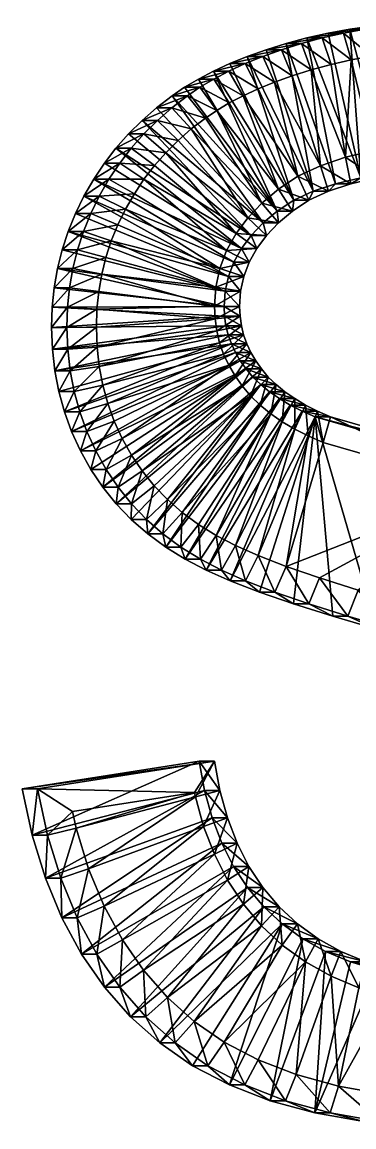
# Model space of a CAD drawing. Header units: metres. Extents: x -136 to 55, y -57 to 41.
# Drawn here: x -59.66 to -56.48, y -34.04 to -23.47 of the extents above; entities that cross this region are included whole.
import ezdxf

# ---------------------------------------------------------------- set-up
doc = ezdxf.new("R2010")
doc.units = ezdxf.units.M
doc.layers.get('0').update_dxf_attribs({"true_color": 0x57e057})

msp = doc.modelspace()

# ---------------------------------------------------------------- meshes
at = {"color": 74, "true_color": 0x58b11a}
mesh = msp.add_polyface(dxfattribs=at)
corners = [(-55.875, -23.476, 0.04), (-56.095, -23.488, 0.061), (-55.728, -23.476, 1.561), (-55.948, -23.488, 1.582), (-56.311, -23.509, 0.081), (-56.164, -23.509, 1.603), (-56.522, -23.538, 0.102), (-56.376, -23.538, 1.623), (-56.73, -23.576, 0.122), (-56.583, -23.576, 1.643), (-56.933, -23.622, 0.141), (-56.787, -23.622, 1.663), (-57.133, -23.677, 0.161), (-55.728, -23.476, 1.561), (-55.948, -23.488, 1.582), (-56.164, -23.509, 1.603), (-56.376, -23.538, 1.623), (-56.583, -23.576, 1.643), (-56.787, -23.622, 1.663), (-56.986, -23.677, 1.682), (-56.986, -23.677, 1.682), (-55.698, -23.737, 1.777), (-55.907, -23.749, 1.798), (-56.113, -23.769, 1.817), (-56.314, -23.797, 1.837), (-56.511, -23.833, 1.856), (-56.703, -23.876, 1.874), (-56.892, -23.928, 1.892), (-55.699, -24.637, 1.777), (-56.012, -24.662, 1.808), (-56.3, -24.704, 1.835), (-56.564, -24.765, 1.861), (-56.804, -24.846, 1.884), (-57.074, -23.986, 1.91), (-55.853, -24.899, 0.037), (-55.651, -23.471, 0.018), (-56.15, -24.922, 0.066), (-56.419, -24.962, 0.092), (-56.66, -25.018, 0.115)]
mesh.append_faces([[corners[k] for k in face] for face in [(36, 1, 34)]], dxfattribs={"vtx0": -1, "vtx1": -1, "color": 74})
mesh.append_faces([[corners[k] for k in face] for face in [(28, 21, 22), (29, 22, 23), (29, 23, 24), (30, 24, 25), (31, 25, 26), (31, 26, 27), (32, 27, 33), (34, 0, 35), (34, 1, 0), (36, 4, 1), (36, 6, 4), (37, 8, 6), (37, 10, 8), (38, 12, 10)]], dxfattribs={"vtx0": -1, "vtx2": -1, "color": 74})
mesh.append_faces([[corners[k] for k in face] for face in [(0, 1, 2), (1, 4, 3), (4, 6, 5), (6, 8, 7), (8, 10, 9), (10, 12, 11), (2, 3, 13), (3, 5, 14), (5, 7, 15), (7, 9, 16), (9, 11, 17), (11, 19, 18), (13, 14, 21), (14, 15, 22), (15, 16, 23), (16, 17, 24), (17, 18, 25), (18, 20, 26)]], dxfattribs={"vtx1": -1, "color": 74})
mesh.append_faces([[corners[k] for k in face] for face in [(29, 28, 22), (30, 29, 24), (31, 30, 25)]], dxfattribs={"vtx1": -1, "vtx2": -1, "color": 74})
mesh.append_faces([[corners[k] for k in face] for face in [(1, 3, 2), (4, 5, 3), (6, 7, 5), (8, 9, 7), (10, 11, 9), (3, 14, 13), (5, 15, 14), (7, 16, 15), (9, 17, 16), (11, 18, 17), (19, 20, 18), (14, 22, 21), (15, 23, 22), (16, 24, 23), (17, 25, 24), (18, 26, 25), (20, 27, 26)]], dxfattribs={"vtx2": -1, "color": 74})
mesh = msp.add_polyface(dxfattribs=at)
corners = [(-56.419, -24.962, 0.092), (-56.272, -24.962, 1.613), (-56.514, -25.018, 1.637), (-56.15, -24.922, 0.066), (-56.003, -24.922, 1.587), (-55.853, -24.899, 0.037), (-55.706, -24.899, 1.559), (-55.528, -24.891, 0.006), (-55.382, -24.891, 1.528), (-55.251, -24.899, -0.021), (-55.105, -24.899, 1.501), (-54.992, -24.926, -0.045), (-54.846, -24.926, 1.476), (-54.752, -24.97, -0.069), (-54.606, -24.97, 1.453), (-56.272, -24.962, 1.613), (-56.514, -25.018, 1.637), (-56.003, -24.922, 1.587), (-55.706, -24.899, 1.559), (-55.382, -24.891, 1.528), (-55.105, -24.899, 1.501), (-54.846, -24.926, 1.476), (-54.606, -24.97, 1.453), (-56.728, -25.089, 1.657), (-56.804, -24.846, 1.884), (-57.02, -24.947, 1.905), (-56.564, -24.765, 1.861), (-56.3, -24.704, 1.835), (-56.012, -24.662, 1.808), (-55.699, -24.637, 1.777), (-55.36, -24.629, 1.745), (-55.066, -24.638, 1.717), (-54.788, -24.666, 1.69), (-54.526, -24.715, 1.665), (-54.384, -25.032, 1.431), (-54.281, -24.783, 1.641), (-54.181, -25.112, 1.412), (-54.052, -24.873, 1.619), (-56.892, -23.928, 1.892), (-54.53, -25.032, -0.09), (-54.098, -23.646, -0.132), (-54.327, -25.112, -0.11), (-54.384, -23.583, -0.104), (-54.683, -23.534, -0.075), (-56.522, -23.538, 0.102), (-56.66, -25.018, 0.115), (-56.933, -23.622, 0.141), (-56.874, -25.089, 0.136), (-57.133, -23.677, 0.161)]
mesh.append_faces([[corners[k] for k in face] for face in [(39, 40, 41), (13, 42, 39), (11, 43, 13), (0, 44, 3), (45, 46, 0), (47, 48, 45)]], dxfattribs={"vtx0": -1, "vtx1": -1, "color": 74})
mesh.append_faces([[corners[k] for k in face] for face in [(0, 3, 1), (3, 5, 4), (5, 7, 6), (7, 9, 8), (9, 11, 10), (11, 13, 12), (1, 4, 15), (4, 6, 17), (6, 8, 18), (8, 10, 19), (10, 12, 20), (12, 14, 21), (16, 15, 26), (15, 17, 27), (17, 18, 28), (18, 19, 29), (19, 20, 30), (20, 21, 31), (21, 22, 32), (22, 34, 33), (34, 36, 35)]], dxfattribs={"vtx1": -1, "color": 74})
mesh.append_faces([[corners[k] for k in face] for face in [(24, 26, 38)]], dxfattribs={"vtx1": -1, "vtx2": -1, "color": 74})
mesh.append_faces([[corners[k] for k in face] for face in [(0, 1, 2), (3, 4, 1), (5, 6, 4), (7, 8, 6), (9, 10, 8), (11, 12, 10), (13, 14, 12), (1, 15, 16), (4, 17, 15), (6, 18, 17), (8, 19, 18), (10, 20, 19), (12, 21, 20), (14, 22, 21), (23, 24, 25), (16, 26, 24), (15, 27, 26), (17, 28, 27), (18, 29, 28), (19, 30, 29), (20, 31, 30), (21, 32, 31), (22, 33, 32), (34, 35, 33), (36, 37, 35)]], dxfattribs={"vtx2": -1, "color": 74})
mesh = msp.add_polyface(dxfattribs=at)
corners = [(-57.133, -23.677, 0.161), (-56.986, -23.677, 1.682), (-56.787, -23.622, 1.663), (-57.324, -23.737, 0.179), (-57.178, -23.737, 1.7), (-57.504, -23.801, 0.196), (-57.357, -23.801, 1.718), (-57.671, -23.869, 0.212), (-57.525, -23.869, 1.734), (-57.827, -23.941, 0.228), (-57.681, -23.941, 1.749), (-57.971, -24.016, 0.241), (-57.825, -24.016, 1.763), (-56.986, -23.677, 1.682), (-57.178, -23.737, 1.7), (-57.357, -23.801, 1.718), (-57.525, -23.869, 1.734), (-57.681, -23.941, 1.749), (-57.825, -24.016, 1.763), (-56.892, -23.928, 1.892), (-57.074, -23.986, 1.91), (-57.244, -24.046, 1.926), (-57.401, -24.11, 1.941), (-57.545, -24.176, 1.955), (-57.677, -24.245, 1.968), (-57.957, -24.095, 1.776), (-57.796, -24.316, 1.979), (-56.804, -24.846, 1.884), (-57.02, -24.947, 1.905), (-57.207, -25.069, 1.923), (-57.365, -25.203, 1.938), (-57.904, -24.39, 1.99), (-58.04, -24.494, 2.003), (-57.499, -25.344, 1.951), (-56.874, -25.089, 0.136), (-57.06, -25.177, 0.154), (-57.219, -25.28, 0.169), (-58.104, -24.095, 0.254), (-57.353, -25.394, 0.182), (-58.224, -24.178, 0.266)]
mesh.append_faces([[corners[k] for k in face] for face in [(35, 5, 34), (36, 9, 35), (38, 39, 36)]], dxfattribs={"vtx0": -1, "vtx1": -1, "color": 74})
mesh.append_faces([[corners[k] for k in face] for face in [(27, 20, 21), (28, 21, 22), (28, 22, 23), (29, 23, 24), (29, 24, 26), (30, 26, 31), (30, 31, 32), (34, 3, 0), (34, 5, 3), (35, 7, 5), (35, 9, 7), (36, 11, 9), (36, 37, 11)]], dxfattribs={"vtx0": -1, "vtx2": -1, "color": 74})
mesh.append_faces([[corners[k] for k in face] for face in [(0, 3, 1), (3, 5, 4), (5, 7, 6), (7, 9, 8), (9, 11, 10), (1, 4, 13), (4, 6, 14), (6, 8, 15), (8, 10, 16), (10, 12, 17), (13, 14, 19), (14, 15, 20), (15, 16, 21), (16, 17, 22), (17, 18, 23), (18, 25, 24)]], dxfattribs={"vtx1": -1, "color": 74})
mesh.append_faces([[corners[k] for k in face] for face in [(28, 27, 21), (29, 28, 23), (30, 29, 26), (33, 30, 32)]], dxfattribs={"vtx1": -1, "vtx2": -1, "color": 74})
mesh.append_faces([[corners[k] for k in face] for face in [(0, 1, 2), (3, 4, 1), (5, 6, 4), (7, 8, 6), (9, 10, 8), (11, 12, 10), (4, 14, 13), (6, 15, 14), (8, 16, 15), (10, 17, 16), (12, 18, 17), (14, 20, 19), (15, 21, 20), (16, 22, 21), (17, 23, 22), (18, 24, 23), (25, 26, 24)]], dxfattribs={"vtx2": -1, "color": 74})
mesh = msp.add_polyface(dxfattribs=at)
corners = [(-57.971, -24.016, 0.241), (-58.104, -24.095, 0.254), (-57.825, -24.016, 1.763), (-57.957, -24.095, 1.776), (-58.224, -24.178, 0.266), (-58.077, -24.178, 1.787), (-58.372, -24.291, 0.28), (-58.225, -24.291, 1.801), (-58.51, -24.412, 0.293), (-58.364, -24.412, 1.815), (-58.64, -24.541, 0.306), (-58.494, -24.541, 1.827), (-58.761, -24.678, 0.317), (-58.614, -24.678, 1.839), (-58.872, -24.823, 0.328), (-58.725, -24.823, 1.85), (-58.974, -24.976, 0.338), (-58.828, -24.976, 1.859), (-57.825, -24.016, 1.763), (-57.957, -24.095, 1.776), (-58.077, -24.178, 1.787), (-58.225, -24.291, 1.801), (-58.364, -24.412, 1.815), (-58.494, -24.541, 1.827), (-58.614, -24.678, 1.839), (-58.725, -24.823, 1.85), (-58.828, -24.976, 1.859), (-57.796, -24.316, 1.979), (-57.904, -24.39, 1.99), (-58.04, -24.494, 2.003), (-58.166, -24.604, 2.015), (-58.283, -24.721, 2.026), (-58.392, -24.845, 2.037), (-58.493, -24.976, 2.046), (-57.499, -25.344, 1.951), (-57.612, -25.496, 1.962), (-57.219, -25.28, 0.169), (-57.353, -25.394, 0.182), (-57.467, -25.514, 0.193)]
mesh.append_faces([[corners[k] for k in face] for face in [(34, 29, 30), (34, 30, 31), (35, 31, 32), (36, 4, 1), (37, 6, 4), (37, 8, 6), (38, 10, 8), (38, 12, 10)]], dxfattribs={"vtx0": -1, "vtx2": -1, "color": 74})
mesh.append_faces([[corners[k] for k in face] for face in [(0, 1, 2), (1, 4, 3), (4, 6, 5), (6, 8, 7), (8, 10, 9), (10, 12, 11), (12, 14, 13), (14, 16, 15), (2, 3, 18), (3, 5, 19), (5, 7, 20), (7, 9, 21), (9, 11, 22), (11, 13, 23), (13, 15, 24), (15, 17, 25), (19, 20, 27), (20, 21, 28), (21, 22, 29), (22, 23, 30), (23, 24, 31), (24, 25, 32), (25, 26, 33)]], dxfattribs={"vtx1": -1, "color": 74})
mesh.append_faces([[corners[k] for k in face] for face in [(1, 3, 2), (4, 5, 3), (6, 7, 5), (8, 9, 7), (10, 11, 9), (12, 13, 11), (14, 15, 13), (16, 17, 15), (3, 19, 18), (5, 20, 19), (7, 21, 20), (9, 22, 21), (11, 23, 22), (13, 24, 23), (15, 25, 24), (17, 26, 25), (20, 28, 27), (21, 29, 28), (22, 30, 29), (23, 31, 30), (24, 32, 31), (25, 33, 32)]], dxfattribs={"vtx2": -1, "color": 74})
mesh = msp.add_polyface(dxfattribs=at)
corners = [(-57.715, -26.046, 0.217), (-57.684, -25.905, 0.214), (-57.568, -26.046, 1.738), (-57.537, -25.905, 1.735), (-57.632, -25.769, 0.209), (-57.486, -25.769, 1.73), (-57.56, -25.639, 0.202), (-57.413, -25.639, 1.723), (-57.467, -25.514, 0.193), (-57.32, -25.514, 1.714), (-57.353, -25.394, 0.182), (-57.207, -25.394, 1.703), (-57.219, -25.28, 0.169), (-57.072, -25.28, 1.69), (-57.06, -25.177, 0.154), (-56.914, -25.177, 1.675), (-57.568, -26.046, 1.738), (-57.537, -25.905, 1.735), (-57.486, -25.769, 1.73), (-57.413, -25.639, 1.723), (-57.32, -25.514, 1.714), (-57.207, -25.394, 1.703), (-57.072, -25.28, 1.69), (-56.914, -25.177, 1.675), (-57.806, -26.008, 1.98), (-57.767, -25.829, 1.977), (-57.702, -25.658, 1.97), (-57.612, -25.496, 1.962), (-57.499, -25.344, 1.951), (-57.365, -25.203, 1.938), (-57.207, -25.069, 1.923), (-57.02, -24.947, 1.905), (-58.283, -24.721, 2.026), (-58.392, -24.845, 2.037), (-58.493, -24.976, 2.046), (-58.67, -25.261, 2.064), (-58.806, -25.566, 2.077), (-57.819, -26.189, 1.982), (-58.897, -25.884, 2.085), (-58.51, -24.412, 0.293), (-58.761, -24.678, 0.317), (-58.974, -24.976, 0.338), (-59.219, -25.476, 0.361), (-59.067, -25.137, 0.347)]
mesh.append_faces([[corners[k] for k in face] for face in [(8, 39, 10), (6, 40, 8), (4, 41, 6)]], dxfattribs={"vtx0": -1, "vtx1": -1, "color": 74})
mesh.append_faces([[corners[k] for k in face] for face in [(27, 33, 34), (42, 1, 0)]], dxfattribs={"vtx0": -1, "vtx2": -1, "color": 74})
mesh.append_faces([[corners[k] for k in face] for face in [(0, 1, 2), (1, 4, 3), (4, 6, 5), (6, 8, 7), (8, 10, 9), (10, 12, 11), (12, 14, 13), (2, 3, 16), (3, 5, 17), (5, 7, 18), (7, 9, 19), (9, 11, 20), (11, 13, 21), (13, 15, 22), (16, 17, 24), (17, 18, 25), (18, 19, 26), (19, 20, 27), (20, 21, 28), (21, 22, 29), (22, 23, 30)]], dxfattribs={"vtx1": -1, "color": 74})
mesh.append_faces([[corners[k] for k in face] for face in [(27, 28, 32), (26, 27, 34), (25, 26, 35), (24, 25, 36), (37, 24, 38), (4, 1, 43)]], dxfattribs={"vtx1": -1, "vtx2": -1, "color": 74})
mesh.append_faces([[corners[k] for k in face] for face in [(1, 3, 2), (4, 5, 3), (6, 7, 5), (8, 9, 7), (10, 11, 9), (12, 13, 11), (14, 15, 13), (3, 17, 16), (5, 18, 17), (7, 19, 18), (9, 20, 19), (11, 21, 20), (13, 22, 21), (15, 23, 22), (17, 25, 24), (18, 26, 25), (19, 27, 26), (20, 28, 27), (21, 29, 28), (22, 30, 29), (23, 31, 30)]], dxfattribs={"vtx2": -1, "color": 74})
mesh = msp.add_polyface(dxfattribs=at)
corners = [(-58.974, -24.976, 0.338), (-59.067, -25.137, 0.347), (-58.828, -24.976, 1.859), (-58.921, -25.137, 1.868), (-59.149, -25.304, 0.355), (-59.003, -25.304, 1.876), (-59.219, -25.476, 0.361), (-59.072, -25.476, 1.883), (-59.276, -25.651, 0.367), (-59.129, -25.651, 1.888), (-59.32, -25.83, 0.371), (-59.173, -25.83, 1.893), (-59.352, -26.013, 0.374), (-59.205, -26.013, 1.896), (-58.828, -24.976, 1.859), (-58.921, -25.137, 1.868), (-59.003, -25.304, 1.876), (-59.072, -25.476, 1.883), (-59.129, -25.651, 1.888), (-59.173, -25.83, 1.893), (-59.205, -26.013, 1.896), (-58.585, -25.115, 2.055), (-58.493, -24.976, 2.046), (-58.67, -25.261, 2.064), (-58.744, -25.412, 2.071), (-58.806, -25.566, 2.077), (-58.857, -25.723, 2.082), (-58.897, -25.884, 2.085), (-58.926, -26.049, 2.088), (-57.702, -25.658, 1.97), (-57.767, -25.829, 1.977), (-57.806, -26.008, 1.98), (-57.819, -26.189, 1.982), (-57.56, -25.639, 0.202), (-58.872, -24.823, 0.328), (-58.761, -24.678, 0.317), (-57.632, -25.769, 0.209), (-57.725, -26.193, 0.218), (-57.715, -26.046, 0.217), (-57.684, -25.905, 0.214)]
mesh.append_faces([[corners[k] for k in face] for face in [(10, 37, 12), (8, 38, 10), (6, 38, 8), (4, 39, 6), (1, 39, 4)]], dxfattribs={"vtx0": -1, "vtx1": -1, "color": 74})
mesh.append_faces([[corners[k] for k in face] for face in [(29, 22, 21), (29, 21, 23), (30, 23, 24), (30, 24, 25), (31, 25, 26), (31, 26, 27), (32, 27, 28), (33, 34, 35), (33, 0, 34), (36, 1, 0), (10, 38, 37)]], dxfattribs={"vtx0": -1, "vtx2": -1, "color": 74})
mesh.append_faces([[corners[k] for k in face] for face in [(0, 1, 2), (1, 4, 3), (4, 6, 5), (6, 8, 7), (8, 10, 9), (10, 12, 11), (2, 3, 14), (3, 5, 15), (5, 7, 16), (7, 9, 17), (9, 11, 18), (11, 13, 19), (14, 15, 21), (15, 16, 23), (16, 17, 24), (17, 18, 25), (18, 19, 26), (19, 20, 27)]], dxfattribs={"vtx1": -1, "color": 74})
mesh.append_faces([[corners[k] for k in face] for face in [(1, 3, 2), (4, 5, 3), (6, 7, 5), (8, 9, 7), (10, 11, 9), (12, 13, 11), (3, 15, 14), (5, 16, 15), (7, 17, 16), (9, 18, 17), (11, 19, 18), (13, 20, 19), (14, 21, 22), (15, 23, 21), (16, 24, 23), (17, 25, 24), (18, 26, 25), (19, 27, 26), (20, 28, 27)]], dxfattribs={"vtx2": -1, "color": 74})
mesh = msp.add_polyface(dxfattribs=at)
corners = [(-54.386, -27.949, -0.104), (-54.239, -27.949, 1.418), (-53.831, -28.07, 1.378), (-54.839, -27.82, -0.06), (-54.693, -27.82, 1.461), (-55.338, -27.685, -0.012), (-55.191, -27.685, 1.509), (-56.856, -27.248, 0.134), (-56.709, -27.248, 1.655), (-56.979, -27.194, 0.146), (-56.833, -27.194, 1.667), (-57.06, -25.177, 0.154), (-56.874, -25.089, 0.136), (-56.914, -25.177, 1.675), (-56.728, -25.089, 1.657), (-56.66, -25.018, 0.115), (-56.514, -25.018, 1.637), (-56.419, -24.962, 0.092), (-54.752, -24.97, -0.069), (-54.53, -25.032, -0.09), (-54.606, -24.97, 1.453), (-54.384, -25.032, 1.431), (-54.327, -25.112, -0.11), (-54.181, -25.112, 1.412), (-54.143, -25.209, -0.127), (-54.239, -27.949, 1.418), (-54.693, -27.82, 1.461), (-55.191, -27.685, 1.509), (-56.709, -27.248, 1.655), (-56.833, -27.194, 1.667), (-56.946, -27.137, 1.678), (-56.946, -27.137, 1.678), (-56.914, -25.177, 1.675), (-56.728, -25.089, 1.657), (-56.514, -25.018, 1.637), (-56.272, -24.962, 1.613), (-54.606, -24.97, 1.453), (-54.384, -25.032, 1.431), (-54.181, -25.112, 1.412), (-54.291, -28.2, 1.642), (-53.886, -28.32, 1.603), (-54.741, -28.073, 1.685), (-55.24, -27.937, 1.733), (-56.777, -27.495, 1.881), (-56.922, -27.432, 1.895), (-57.02, -24.947, 1.905), (-56.804, -24.846, 1.884), (-57.131, -28.68, 1.915), (-56.266, -29.281, 0.077)]
mesh.append_faces([[corners[k] for k in face] for face in [(48, 7, 5)]], dxfattribs={"vtx0": -1, "vtx2": -1, "color": 74})
mesh.append_faces([[corners[k] for k in face] for face in [(0, 3, 1), (3, 5, 4), (5, 7, 6), (7, 9, 8), (11, 12, 13), (12, 15, 14), (15, 17, 16), (18, 19, 20), (19, 22, 21), (22, 24, 23), (1, 4, 25), (4, 6, 26), (6, 8, 27), (8, 10, 28), (10, 30, 29), (13, 14, 32), (14, 16, 33), (16, 35, 34), (20, 21, 36), (21, 23, 37), (25, 26, 39), (26, 27, 41), (27, 28, 42), (28, 29, 43), (29, 31, 44), (32, 33, 45), (33, 34, 46)]], dxfattribs={"vtx1": -1, "color": 74})
mesh.append_faces([[corners[k] for k in face] for face in [(43, 44, 47), (42, 43, 47)]], dxfattribs={"vtx1": -1, "vtx2": -1, "color": 74})
mesh.append_faces([[corners[k] for k in face] for face in [(0, 1, 2), (3, 4, 1), (5, 6, 4), (7, 8, 6), (9, 10, 8), (12, 14, 13), (15, 16, 14), (19, 21, 20), (22, 23, 21), (4, 26, 25), (6, 27, 26), (8, 28, 27), (10, 29, 28), (30, 31, 29), (14, 33, 32), (16, 34, 33), (21, 37, 36), (23, 38, 37), (25, 39, 40), (26, 41, 39), (27, 42, 41), (28, 43, 42), (29, 44, 43)]], dxfattribs={"vtx2": -1, "color": 74})
mesh = msp.add_polyface(dxfattribs=at)
corners = [(-57.45, -26.868, 0.191), (-57.515, -26.791, 0.197), (-57.303, -26.868, 1.713), (-57.368, -26.791, 1.719), (-57.571, -26.714, 0.203), (-57.424, -26.714, 1.724), (-57.618, -26.634, 0.207), (-57.471, -26.634, 1.729), (-57.656, -26.551, 0.211), (-57.51, -26.551, 1.732), (-57.686, -26.465, 0.214), (-57.54, -26.465, 1.735), (-57.708, -26.377, 0.216), (-57.561, -26.377, 1.737), (-57.721, -26.286, 0.217), (-57.574, -26.286, 1.739), (-57.725, -26.193, 0.218), (-57.579, -26.193, 1.739), (-57.715, -26.046, 0.217), (-57.568, -26.046, 1.738), (-57.303, -26.868, 1.713), (-57.229, -26.941, 1.705), (-57.368, -26.791, 1.719), (-57.424, -26.714, 1.724), (-57.471, -26.634, 1.729), (-57.51, -26.551, 1.732), (-57.54, -26.465, 1.735), (-57.561, -26.377, 1.737), (-57.574, -26.286, 1.739), (-57.579, -26.193, 1.739), (-57.568, -26.046, 1.738), (-57.553, -26.953, 1.956), (-57.621, -26.858, 1.963), (-57.681, -26.756, 1.968), (-57.731, -26.65, 1.973), (-57.769, -26.54, 1.977), (-57.797, -26.427, 1.979), (-57.813, -26.311, 1.981), (-57.819, -26.189, 1.982), (-57.806, -26.008, 1.98)]
mesh.append_faces([[corners[k] for k in face] for face in [(0, 1, 2), (1, 4, 3), (4, 6, 5), (6, 8, 7), (8, 10, 9), (10, 12, 11), (12, 14, 13), (14, 16, 15), (16, 18, 17), (2, 3, 20), (3, 5, 22), (5, 7, 23), (7, 9, 24), (9, 11, 25), (11, 13, 26), (13, 15, 27), (15, 17, 28), (17, 19, 29), (22, 23, 31), (23, 24, 32), (24, 25, 33), (25, 26, 34), (26, 27, 35), (27, 28, 36), (28, 29, 37), (29, 30, 38)]], dxfattribs={"vtx1": -1, "color": 74})
mesh.append_faces([[corners[k] for k in face] for face in [(1, 3, 2), (4, 5, 3), (6, 7, 5), (8, 9, 7), (10, 11, 9), (12, 13, 11), (14, 15, 13), (16, 17, 15), (18, 19, 17), (2, 20, 21), (3, 22, 20), (5, 23, 22), (7, 24, 23), (9, 25, 24), (11, 26, 25), (13, 27, 26), (15, 28, 27), (17, 29, 28), (19, 30, 29), (23, 32, 31), (24, 33, 32), (25, 34, 33), (26, 35, 34), (27, 36, 35), (28, 37, 36), (29, 38, 37), (30, 39, 38)]], dxfattribs={"vtx2": -1, "color": 74})
mesh = msp.add_polyface(dxfattribs=at)
corners = [(-59.352, -26.013, 0.374), (-59.371, -26.201, 0.376), (-59.205, -26.013, 1.896), (-59.224, -26.201, 1.898), (-59.377, -26.393, 0.377), (-59.23, -26.393, 1.898), (-59.369, -26.603, 0.376), (-59.223, -26.603, 1.897), (-59.346, -26.808, 0.374), (-59.2, -26.808, 1.895), (-59.308, -27.007, 0.37), (-59.161, -27.007, 1.891), (-59.205, -26.013, 1.896), (-59.224, -26.201, 1.898), (-59.23, -26.393, 1.898), (-59.223, -26.603, 1.897), (-59.2, -26.808, 1.895), (-59.161, -27.007, 1.891), (-58.926, -26.049, 2.088), (-58.943, -26.219, 2.09), (-58.948, -26.392, 2.09), (-58.941, -26.583, 2.09), (-58.921, -26.768, 2.088), (-58.886, -26.947, 2.084), (-57.819, -26.189, 1.982), (-57.813, -26.311, 1.981), (-57.797, -26.427, 1.979), (-57.769, -26.54, 1.977), (-57.731, -26.65, 1.973), (-58.838, -27.121, 2.08), (-57.681, -26.756, 1.968), (-59.185, -27.391, 0.358), (-57.618, -26.634, 0.207), (-57.571, -26.714, 0.203), (-59.254, -27.202, 0.365), (-57.656, -26.551, 0.211), (-57.686, -26.465, 0.214), (-57.708, -26.377, 0.216), (-57.721, -26.286, 0.217), (-57.725, -26.193, 0.218)]
mesh.append_faces([[corners[k] for k in face] for face in [(10, 35, 34), (8, 35, 10), (6, 36, 8), (4, 37, 6), (1, 38, 4), (0, 39, 1)]], dxfattribs={"vtx0": -1, "vtx1": -1, "color": 74})
mesh.append_faces([[corners[k] for k in face] for face in [(24, 18, 19), (25, 19, 20), (25, 20, 21), (26, 21, 22), (27, 22, 23), (28, 23, 29), (31, 32, 33), (34, 35, 32), (8, 36, 35), (6, 37, 36), (4, 38, 37), (1, 39, 38)]], dxfattribs={"vtx0": -1, "vtx2": -1, "color": 74})
mesh.append_faces([[corners[k] for k in face] for face in [(0, 1, 2), (1, 4, 3), (4, 6, 5), (6, 8, 7), (8, 10, 9), (2, 3, 12), (3, 5, 13), (5, 7, 14), (7, 9, 15), (9, 11, 16), (12, 13, 18), (13, 14, 19), (14, 15, 20), (15, 16, 21), (16, 17, 22)]], dxfattribs={"vtx1": -1, "color": 74})
mesh.append_faces([[corners[k] for k in face] for face in [(25, 24, 19), (26, 25, 21), (27, 26, 22), (28, 27, 23), (30, 28, 29)]], dxfattribs={"vtx1": -1, "vtx2": -1, "color": 74})
mesh.append_faces([[corners[k] for k in face] for face in [(1, 3, 2), (4, 5, 3), (6, 7, 5), (8, 9, 7), (10, 11, 9), (3, 13, 12), (5, 14, 13), (7, 15, 14), (9, 16, 15), (11, 17, 16), (13, 19, 18), (14, 20, 19), (15, 21, 20), (16, 22, 21), (17, 23, 22)]], dxfattribs={"vtx2": -1, "color": 74})
mesh = msp.add_polyface(dxfattribs=at)
corners = [(-59.308, -27.007, 0.37), (-59.254, -27.202, 0.365), (-59.161, -27.007, 1.891), (-59.108, -27.202, 1.886), (-59.185, -27.391, 0.358), (-59.039, -27.391, 1.88), (-59.101, -27.574, 0.35), (-58.954, -27.574, 1.872), (-59.001, -27.753, 0.341), (-58.855, -27.753, 1.862), (-58.887, -27.923, 0.33), (-58.74, -27.923, 1.851), (-58.758, -28.083, 0.317), (-58.611, -28.083, 1.839), (-58.615, -28.232, 0.303), (-59.161, -27.007, 1.891), (-59.108, -27.202, 1.886), (-59.039, -27.391, 1.88), (-58.954, -27.574, 1.872), (-58.855, -27.753, 1.862), (-58.74, -27.923, 1.851), (-58.611, -28.083, 1.839), (-58.468, -28.232, 1.825), (-58.468, -28.232, 1.825), (-58.886, -26.947, 2.084), (-58.838, -27.121, 2.08), (-58.777, -27.291, 2.074), (-58.701, -27.455, 2.067), (-58.612, -27.615, 2.058), (-58.51, -27.767, 2.048), (-58.395, -27.909, 2.037), (-58.268, -28.041, 2.025), (-57.681, -26.756, 1.968), (-57.621, -26.858, 1.963), (-57.553, -26.953, 1.956), (-57.473, -27.047, 1.948), (-57.375, -26.941, 0.184), (-58.457, -28.369, 0.288), (-57.45, -26.868, 0.191), (-57.515, -26.791, 0.197), (-57.571, -26.714, 0.203), (-57.618, -26.634, 0.207)]
mesh.append_faces([[corners[k] for k in face] for face in [(14, 36, 37), (12, 36, 14), (10, 38, 12), (8, 39, 10), (6, 39, 8), (4, 40, 6), (1, 41, 4)]], dxfattribs={"vtx0": -1, "vtx1": -1, "color": 74})
mesh.append_faces([[corners[k] for k in face] for face in [(32, 25, 26), (32, 26, 27), (33, 27, 28), (34, 28, 29), (35, 29, 30)]], dxfattribs={"vtx0": -1, "vtx2": -1, "color": 74})
mesh.append_faces([[corners[k] for k in face] for face in [(0, 1, 2), (1, 4, 3), (4, 6, 5), (6, 8, 7), (8, 10, 9), (10, 12, 11), (12, 14, 13), (2, 3, 15), (3, 5, 16), (5, 7, 17), (7, 9, 18), (9, 11, 19), (11, 13, 20), (13, 22, 21), (15, 16, 24), (16, 17, 25), (17, 18, 26), (18, 19, 27), (19, 20, 28), (20, 21, 29), (21, 23, 30)]], dxfattribs={"vtx1": -1, "color": 74})
mesh.append_faces([[corners[k] for k in face] for face in [(1, 3, 2), (4, 5, 3), (6, 7, 5), (8, 9, 7), (10, 11, 9), (12, 13, 11), (3, 16, 15), (5, 17, 16), (7, 18, 17), (9, 19, 18), (11, 20, 19), (13, 21, 20), (22, 23, 21), (16, 25, 24), (17, 26, 25), (18, 27, 26), (19, 28, 27), (20, 29, 28), (21, 30, 29), (23, 31, 30)]], dxfattribs={"vtx2": -1, "color": 74})
mesh = msp.add_polyface(dxfattribs=at)
corners = [(-56.979, -27.194, 0.146), (-57.093, -27.137, 0.157), (-56.833, -27.194, 1.667), (-56.946, -27.137, 1.678), (-57.197, -27.075, 0.167), (-57.05, -27.075, 1.688), (-57.291, -27.01, 0.176), (-57.144, -27.01, 1.697), (-57.375, -26.941, 0.184), (-57.229, -26.941, 1.705), (-57.45, -26.868, 0.191), (-57.303, -26.868, 1.713), (-56.946, -27.137, 1.678), (-57.05, -27.075, 1.688), (-57.144, -27.01, 1.697), (-57.229, -26.941, 1.705), (-57.05, -27.367, 1.908), (-56.922, -27.432, 1.895), (-57.17, -27.297, 1.919), (-57.28, -27.22, 1.93), (-57.382, -27.137, 1.939), (-57.303, -26.868, 1.713), (-57.473, -27.047, 1.948), (-57.368, -26.791, 1.719), (-57.553, -26.953, 1.956), (-57.621, -26.858, 1.963), (-57.681, -26.756, 1.968), (-58.701, -27.455, 2.067), (-58.612, -27.615, 2.058), (-58.51, -27.767, 2.048), (-58.395, -27.909, 2.037), (-58.268, -28.041, 2.025), (-58.127, -28.165, 2.011), (-57.972, -28.279, 1.996), (-57.802, -28.384, 1.98), (-57.618, -28.481, 1.962), (-57.4, -28.577, 1.941), (-57.667, -28.819, 0.212), (-56.856, -27.248, 0.134), (-57.898, -28.717, 0.234), (-58.099, -28.612, 0.254), (-58.285, -28.496, 0.272), (-58.457, -28.369, 0.288), (-58.758, -28.083, 0.317), (-58.887, -27.923, 0.33), (-57.515, -26.791, 0.197), (-59.101, -27.574, 0.35), (-57.571, -26.714, 0.203)]
mesh.append_faces([[corners[k] for k in face] for face in [(40, 1, 39), (41, 4, 40), (42, 6, 41)]], dxfattribs={"vtx0": -1, "vtx1": -1, "color": 74})
mesh.append_faces([[corners[k] for k in face] for face in [(22, 30, 31), (20, 31, 32), (19, 32, 33), (19, 33, 34), (18, 34, 35), (16, 35, 36), (37, 0, 38), (39, 1, 0), (40, 4, 1), (41, 6, 4), (42, 8, 6), (43, 10, 8), (44, 45, 10), (46, 47, 45)]], dxfattribs={"vtx0": -1, "vtx2": -1, "color": 74})
mesh.append_faces([[corners[k] for k in face] for face in [(0, 1, 2), (1, 4, 3), (4, 6, 5), (6, 8, 7), (8, 10, 9), (3, 5, 12), (5, 7, 13), (7, 9, 14), (9, 11, 15), (12, 13, 16), (13, 14, 18), (14, 15, 19), (15, 21, 20), (21, 23, 22)]], dxfattribs={"vtx1": -1, "color": 74})
mesh.append_faces([[corners[k] for k in face] for face in [(25, 26, 27), (24, 25, 28), (22, 24, 29), (20, 22, 31), (19, 20, 32), (18, 19, 34), (16, 18, 35), (17, 16, 36)]], dxfattribs={"vtx1": -1, "vtx2": -1, "color": 74})
mesh.append_faces([[corners[k] for k in face] for face in [(1, 3, 2), (4, 5, 3), (6, 7, 5), (8, 9, 7), (10, 11, 9), (5, 13, 12), (7, 14, 13), (9, 15, 14), (12, 16, 17), (13, 18, 16), (14, 19, 18), (15, 20, 19), (21, 22, 20), (23, 24, 22)]], dxfattribs={"vtx2": -1, "color": 74})
mesh = msp.add_polyface(dxfattribs=at)
corners = [(-58.615, -28.232, 0.303), (-58.468, -28.232, 1.825), (-58.611, -28.083, 1.839), (-58.457, -28.369, 0.288), (-58.311, -28.369, 1.81), (-58.285, -28.496, 0.272), (-58.139, -28.496, 1.793), (-58.099, -28.612, 0.254), (-57.952, -28.612, 1.775), (-57.898, -28.717, 0.234), (-57.752, -28.717, 1.756), (-57.667, -28.819, 0.212), (-57.52, -28.819, 1.733), (-57.388, -28.927, 0.185), (-57.913, -30.826, 0.236), (-57.766, -30.826, 1.757), (-57.695, -31.087, 1.75), (-57.964, -30.546, 0.241), (-57.818, -30.546, 1.762), (-59.659, -30.808, 0.404), (-59.513, -30.808, 1.925), (-59.563, -31.253, 0.395), (-58.468, -28.232, 1.825), (-58.311, -28.369, 1.81), (-58.139, -28.496, 1.793), (-57.952, -28.612, 1.775), (-57.752, -28.717, 1.756), (-57.52, -28.819, 1.733), (-57.766, -30.826, 1.757), (-57.695, -31.087, 1.75), (-57.818, -30.546, 1.762), (-59.513, -30.808, 1.925), (-59.416, -31.253, 1.916), (-58.268, -28.041, 2.025), (-58.127, -28.165, 2.011), (-57.972, -28.279, 1.996), (-57.802, -28.384, 1.98), (-57.618, -28.481, 1.962), (-57.4, -28.577, 1.941), (-58, -30.885, 1.999), (-57.922, -31.169, 1.991), (-58.008, -30.844, 2), (-59.178, -31.025, 2.112), (-59.143, -31.186, 2.109), (-56.979, -27.194, 0.146)]
mesh.append_faces([[corners[k] for k in face] for face in [(17, 21, 19)]], dxfattribs={"vtx0": -1, "color": 74})
mesh.append_faces([[corners[k] for k in face] for face in [(14, 21, 17), (9, 44, 11)]], dxfattribs={"vtx0": -1, "vtx1": -1, "color": 74})
mesh.append_faces([[corners[k] for k in face] for face in [(0, 3, 1), (3, 5, 4), (5, 7, 6), (7, 9, 8), (9, 11, 10), (11, 13, 12), (14, 17, 15), (17, 19, 18), (19, 21, 20), (1, 4, 22), (4, 6, 23), (6, 8, 24), (8, 10, 25), (10, 12, 26), (15, 18, 28), (18, 20, 30), (20, 32, 31), (22, 23, 33), (23, 24, 34), (24, 25, 35), (25, 26, 36), (26, 27, 37), (28, 30, 39), (30, 31, 41)]], dxfattribs={"vtx1": -1, "color": 74})
mesh.append_faces([[corners[k] for k in face] for face in [(39, 41, 43)]], dxfattribs={"vtx1": -1, "vtx2": -1, "color": 74})
mesh.append_faces([[corners[k] for k in face] for face in [(0, 1, 2), (3, 4, 1), (5, 6, 4), (7, 8, 6), (9, 10, 8), (11, 12, 10), (14, 15, 16), (17, 18, 15), (19, 20, 18), (4, 23, 22), (6, 24, 23), (8, 25, 24), (10, 26, 25), (12, 27, 26), (15, 28, 29), (18, 30, 28), (20, 31, 30), (23, 34, 33), (24, 35, 34), (25, 36, 35), (26, 37, 36), (27, 38, 37), (28, 39, 40), (30, 41, 39), (31, 42, 41)]], dxfattribs={"vtx2": -1, "color": 74})
mesh = msp.add_polyface(dxfattribs=at)
corners = [(-57.388, -28.927, 0.185), (-57.241, -28.927, 1.707), (-57.52, -28.819, 1.733), (-57.061, -29.039, 0.154), (-56.915, -29.039, 1.675), (-56.687, -29.157, 0.118), (-56.541, -29.157, 1.639), (-56.266, -29.281, 0.077), (-56.119, -29.281, 1.599), (-55.797, -29.409, 0.032), (-57.52, -28.819, 1.733), (-57.241, -28.927, 1.707), (-56.915, -29.039, 1.675), (-56.541, -29.157, 1.639), (-56.119, -29.281, 1.599), (-55.65, -29.409, 1.553), (-57.4, -28.577, 1.941), (-57.131, -28.68, 1.915), (-56.812, -28.791, 1.885), (-56.444, -28.907, 1.849), (-56.028, -29.028, 1.809), (-55.65, -29.409, 1.553), (-55.562, -29.156, 1.764), (-56.922, -27.432, 1.895), (-55.24, -27.937, 1.733), (-55.048, -29.289, 1.715), (-54.741, -28.073, 1.685), (-54.291, -28.2, 1.642), (-54.666, -29.388, 1.678), (-54.325, -29.482, 1.645), (-53.886, -28.32, 1.603), (-54.025, -29.572, 1.616), (-54.271, -29.822, -0.115), (-53.615, -28.184, -0.178), (-54.021, -29.905, -0.139), (-53.978, -28.07, -0.143), (-54.564, -29.734, -0.087), (-54.386, -27.949, -0.104), (-54.901, -29.641, -0.054), (-54.839, -27.82, -0.06), (-55.28, -29.543, -0.018), (-55.338, -27.685, -0.012), (-56.856, -27.248, 0.134), (-57.667, -28.819, 0.212)]
mesh.append_faces([[corners[k] for k in face] for face in [(32, 33, 34), (36, 35, 32), (38, 37, 36), (40, 39, 38), (9, 39, 40), (7, 41, 9), (5, 42, 7), (3, 42, 5), (0, 42, 3), (43, 42, 0)]], dxfattribs={"vtx0": -1, "vtx1": -1, "color": 74})
mesh.append_faces([[corners[k] for k in face] for face in [(23, 16, 17), (24, 17, 18), (24, 18, 19), (24, 19, 20), (24, 20, 22), (24, 22, 25), (27, 25, 28), (27, 28, 29), (30, 29, 31), (32, 35, 33), (36, 37, 35), (38, 39, 37), (9, 41, 39)]], dxfattribs={"vtx0": -1, "vtx2": -1, "color": 74})
mesh.append_faces([[corners[k] for k in face] for face in [(0, 3, 1), (3, 5, 4), (5, 7, 6), (7, 9, 8), (2, 1, 10), (1, 4, 11), (4, 6, 12), (6, 8, 13), (8, 15, 14), (10, 11, 16), (11, 12, 17), (12, 13, 18), (13, 14, 19), (14, 21, 20)]], dxfattribs={"vtx1": -1, "color": 74})
mesh.append_faces([[corners[k] for k in face] for face in [(26, 24, 25), (27, 26, 25), (30, 27, 29)]], dxfattribs={"vtx1": -1, "vtx2": -1, "color": 74})
mesh.append_faces([[corners[k] for k in face] for face in [(0, 1, 2), (3, 4, 1), (5, 6, 4), (7, 8, 6), (1, 11, 10), (4, 12, 11), (6, 13, 12), (8, 14, 13), (11, 17, 16), (12, 18, 17), (13, 19, 18), (14, 20, 19), (21, 22, 20)]], dxfattribs={"vtx2": -1, "color": 74})
mesh = msp.add_polyface(dxfattribs=at)
corners = [(-55.797, -29.409, 0.032), (-55.65, -29.409, 1.553), (-56.119, -29.281, 1.599), (-55.28, -29.543, -0.018), (-55.134, -29.543, 1.504), (-54.901, -29.641, -0.054), (-54.754, -29.641, 1.467), (-54.564, -29.734, -0.087), (-54.418, -29.734, 1.435), (-54.271, -29.822, -0.115), (-54.124, -29.822, 1.406), (-54.021, -29.905, -0.139), (-53.874, -29.905, 1.382), (-53.813, -29.982, -0.159), (-56.974, -32.245, 0.145), (-57.17, -32.102, 0.164), (-56.827, -32.245, 1.667), (-57.024, -32.102, 1.686), (-57.346, -31.937, 0.181), (-57.199, -31.937, 1.703), (-57.501, -31.754, 0.196), (-57.354, -31.754, 1.718), (-57.635, -31.551, 0.209), (-57.489, -31.551, 1.73), (-55.65, -29.409, 1.553), (-56.119, -29.281, 1.599), (-55.134, -29.543, 1.504), (-54.754, -29.641, 1.467), (-54.418, -29.734, 1.435), (-54.124, -29.822, 1.406), (-53.874, -29.905, 1.382), (-56.827, -32.245, 1.667), (-57.024, -32.102, 1.686), (-57.199, -31.937, 1.703), (-57.354, -31.754, 1.718), (-57.489, -31.551, 1.73), (-55.562, -29.156, 1.764), (-55.048, -29.289, 1.715), (-54.666, -29.388, 1.678), (-54.325, -29.482, 1.645), (-54.025, -29.572, 1.616), (-53.767, -29.657, 1.591), (-57.169, -32.304, 1.919), (-57.367, -32.119, 1.938), (-57.542, -31.912, 1.955)]
mesh.append_faces([[corners[k] for k in face] for face in [(0, 3, 1), (3, 5, 4), (5, 7, 6), (7, 9, 8), (9, 11, 10), (11, 13, 12), (14, 15, 16), (15, 18, 17), (18, 20, 19), (1, 4, 24), (4, 6, 26), (6, 8, 27), (8, 10, 28), (10, 12, 29), (16, 17, 31), (17, 19, 32), (19, 21, 33), (21, 23, 34), (24, 26, 36), (26, 27, 37), (27, 28, 38), (28, 29, 39), (29, 30, 40), (32, 33, 42), (33, 34, 43), (34, 35, 44)]], dxfattribs={"vtx1": -1, "color": 74})
mesh.append_faces([[corners[k] for k in face] for face in [(0, 1, 2), (3, 4, 1), (5, 6, 4), (7, 8, 6), (9, 10, 8), (11, 12, 10), (15, 17, 16), (18, 19, 17), (20, 21, 19), (22, 23, 21), (1, 24, 25), (4, 26, 24), (6, 27, 26), (8, 28, 27), (10, 29, 28), (12, 30, 29), (17, 32, 31), (19, 33, 32), (21, 34, 33), (23, 35, 34), (26, 37, 36), (27, 38, 37), (28, 39, 38), (29, 40, 39), (30, 41, 40), (33, 43, 42), (34, 44, 43)]], dxfattribs={"vtx2": -1, "color": 74})
mesh = msp.add_polyface(dxfattribs=at)
corners = [(-59.563, -31.253, 0.395), (-59.435, -31.665, 0.382), (-59.416, -31.253, 1.916), (-59.289, -31.665, 1.904), (-59.278, -32.045, 0.367), (-59.131, -32.045, 1.889), (-59.09, -32.392, 0.349), (-57.501, -31.754, 0.196), (-57.635, -31.551, 0.209), (-57.354, -31.754, 1.718), (-57.748, -31.329, 0.22), (-57.489, -31.551, 1.73), (-57.602, -31.329, 1.741), (-57.841, -31.087, 0.229), (-57.695, -31.087, 1.75), (-57.913, -30.826, 0.236), (-59.513, -30.808, 1.925), (-59.416, -31.253, 1.916), (-59.289, -31.665, 1.904), (-59.131, -32.045, 1.889), (-58.943, -32.392, 1.87), (-57.489, -31.551, 1.73), (-57.602, -31.329, 1.741), (-57.695, -31.087, 1.75), (-57.766, -30.826, 1.757), (-59.513, -30.808, 1.925), (-59.143, -31.186, 2.109), (-59.023, -31.575, 2.097), (-58.875, -31.931, 2.083), (-58.943, -32.392, 1.87), (-58.7, -32.254, 2.066), (-57.693, -31.684, 1.969), (-57.542, -31.912, 1.955), (-57.819, -31.436, 1.982), (-57.922, -31.169, 1.991), (-57.766, -30.826, 1.757), (-59.178, -31.025, 2.112), (-58.008, -30.844, 2), (-58, -30.885, 1.999), (-58.498, -32.545, 2.047), (-58.871, -32.707, 0.328)]
mesh.append_faces([[corners[k] for k in face] for face in [(13, 1, 15), (10, 4, 13), (8, 6, 10), (7, 40, 8)]], dxfattribs={"vtx0": -1, "vtx1": -1, "color": 74})
mesh.append_faces([[corners[k] for k in face] for face in [(38, 26, 27), (34, 27, 28), (33, 28, 30), (31, 30, 39), (15, 1, 0), (13, 4, 1), (10, 6, 4)]], dxfattribs={"vtx0": -1, "vtx2": -1, "color": 74})
mesh.append_faces([[corners[k] for k in face] for face in [(0, 1, 2), (1, 4, 3), (4, 6, 5), (7, 8, 9), (8, 10, 11), (10, 13, 12), (13, 15, 14), (2, 3, 17), (3, 5, 18), (5, 20, 19), (11, 12, 21), (12, 14, 22), (14, 24, 23), (17, 18, 26), (18, 19, 27), (19, 29, 28), (21, 22, 31), (22, 23, 33), (23, 35, 34), (25, 17, 36)]], dxfattribs={"vtx1": -1, "color": 74})
mesh.append_faces([[corners[k] for k in face] for face in [(34, 38, 27), (33, 34, 28), (31, 33, 30), (32, 31, 39)]], dxfattribs={"vtx1": -1, "vtx2": -1, "color": 74})
mesh.append_faces([[corners[k] for k in face] for face in [(1, 3, 2), (4, 5, 3), (10, 12, 11), (13, 14, 12), (0, 2, 16), (3, 18, 17), (5, 19, 18), (12, 22, 21), (14, 23, 22), (2, 17, 25), (18, 27, 26), (19, 28, 27), (29, 30, 28), (21, 31, 32), (22, 33, 31), (23, 34, 33), (17, 26, 36), (37, 36, 26)]], dxfattribs={"vtx2": -1, "color": 74})
mesh = msp.add_polyface(dxfattribs=at)
corners = [(-59.09, -32.392, 0.349), (-58.943, -32.392, 1.87), (-59.131, -32.045, 1.889), (-58.871, -32.707, 0.328), (-58.724, -32.707, 1.849), (-58.622, -32.99, 0.304), (-58.475, -32.99, 1.825), (-58.342, -33.241, 0.277), (-58.196, -33.241, 1.799), (-58.028, -33.459, 0.247), (-57.882, -33.459, 1.768), (-57.676, -33.643, 0.213), (-57.529, -33.643, 1.734), (-57.285, -33.794, 0.175), (-57.139, -33.794, 1.697), (-58.943, -32.392, 1.87), (-59.131, -32.045, 1.889), (-58.724, -32.707, 1.849), (-58.475, -32.99, 1.825), (-58.196, -33.241, 1.799), (-57.882, -33.459, 1.768), (-57.529, -33.643, 1.734), (-57.139, -33.794, 1.697), (-58.7, -32.254, 2.066), (-58.498, -32.545, 2.047), (-58.269, -32.805, 2.025), (-58.013, -33.035, 2), (-57.726, -33.234, 1.973), (-57.401, -33.404, 1.941), (-57.542, -31.912, 1.955), (-57.367, -32.119, 1.938), (-57.169, -32.304, 1.919), (-56.947, -32.466, 1.898), (-57.635, -31.551, 0.209), (-57.501, -31.754, 0.196), (-57.346, -31.937, 0.181), (-57.17, -32.102, 0.164), (-56.974, -32.245, 0.145)]
mesh.append_faces([[corners[k] for k in face] for face in [(35, 5, 34), (36, 7, 35), (37, 11, 36)]], dxfattribs={"vtx0": -1, "vtx1": -1, "color": 74})
mesh.append_faces([[corners[k] for k in face] for face in [(29, 24, 25), (30, 25, 26), (31, 26, 27), (32, 27, 28), (33, 3, 0), (34, 5, 3), (35, 7, 5), (36, 9, 7), (36, 11, 9), (37, 13, 11)]], dxfattribs={"vtx0": -1, "vtx2": -1, "color": 74})
mesh.append_faces([[corners[k] for k in face] for face in [(0, 3, 1), (3, 5, 4), (5, 7, 6), (7, 9, 8), (9, 11, 10), (11, 13, 12), (1, 4, 15), (4, 6, 17), (6, 8, 18), (8, 10, 19), (10, 12, 20), (12, 14, 21), (15, 17, 23), (17, 18, 24), (18, 19, 25), (19, 20, 26), (20, 21, 27), (21, 22, 28)]], dxfattribs={"vtx1": -1, "color": 74})
mesh.append_faces([[corners[k] for k in face] for face in [(30, 29, 25), (31, 30, 26), (32, 31, 27)]], dxfattribs={"vtx1": -1, "vtx2": -1, "color": 74})
mesh.append_faces([[corners[k] for k in face] for face in [(0, 1, 2), (3, 4, 1), (5, 6, 4), (7, 8, 6), (9, 10, 8), (11, 12, 10), (13, 14, 12), (1, 15, 16), (4, 17, 15), (6, 18, 17), (8, 19, 18), (10, 20, 19), (12, 21, 20), (14, 22, 21), (17, 24, 23), (18, 25, 24), (19, 26, 25), (20, 27, 26), (21, 28, 27)]], dxfattribs={"vtx2": -1, "color": 74})
mesh = msp.add_polyface(dxfattribs=at)
corners = [(-57.285, -33.794, 0.175), (-56.857, -33.911, 0.134), (-57.139, -33.794, 1.697), (-56.71, -33.911, 1.655), (-56.39, -33.994, 0.089), (-56.243, -33.994, 1.611), (-55.884, -34.045, 0.04), (-55.976, -32.598, 0.049), (-56.257, -32.543, 0.076), (-55.829, -32.598, 1.571), (-56.11, -32.543, 1.598), (-56.517, -32.466, 0.101), (-56.37, -32.466, 1.623), (-56.756, -32.366, 0.124), (-56.609, -32.366, 1.646), (-56.974, -32.245, 0.145), (-56.827, -32.245, 1.667), (-57.139, -33.794, 1.697), (-56.71, -33.911, 1.655), (-56.243, -33.994, 1.611), (-55.738, -34.045, 1.562), (-56.11, -32.543, 1.598), (-56.37, -32.466, 1.623), (-56.609, -32.366, 1.646), (-56.827, -32.245, 1.667), (-57.037, -33.544, 1.906), (-57.401, -33.404, 1.941), (-56.632, -33.655, 1.867), (-56.186, -33.735, 1.824), (-55.738, -34.045, 1.562), (-56.152, -32.798, 1.821), (-55.847, -32.857, 1.792), (-56.437, -32.713, 1.848), (-56.702, -32.603, 1.874), (-56.947, -32.466, 1.898), (-57.024, -32.102, 1.686), (-57.169, -32.304, 1.919)]
mesh.append_faces([[corners[k] for k in face] for face in [(13, 0, 15), (11, 1, 13), (8, 1, 11), (7, 4, 8)]], dxfattribs={"vtx0": -1, "vtx1": -1, "color": 74})
mesh.append_faces([[corners[k] for k in face] for face in [(34, 26, 25), (33, 25, 27), (30, 27, 28), (13, 1, 0), (8, 4, 1), (7, 6, 4)]], dxfattribs={"vtx0": -1, "vtx2": -1, "color": 74})
mesh.append_faces([[corners[k] for k in face] for face in [(0, 1, 2), (1, 4, 3), (4, 6, 5), (7, 8, 9), (8, 11, 10), (11, 13, 12), (13, 15, 14), (2, 3, 17), (3, 5, 18), (5, 20, 19), (10, 12, 21), (12, 14, 22), (14, 16, 23), (17, 18, 25), (18, 19, 27), (19, 29, 28), (21, 22, 30), (22, 23, 32), (23, 24, 33), (24, 35, 34)]], dxfattribs={"vtx1": -1, "color": 74})
mesh.append_faces([[corners[k] for k in face] for face in [(33, 34, 25), (32, 33, 27), (30, 32, 27), (31, 30, 28)]], dxfattribs={"vtx1": -1, "vtx2": -1, "color": 74})
mesh.append_faces([[corners[k] for k in face] for face in [(1, 3, 2), (4, 5, 3), (8, 10, 9), (11, 12, 10), (13, 14, 12), (15, 16, 14), (3, 18, 17), (5, 19, 18), (12, 22, 21), (14, 23, 22), (16, 24, 23), (17, 25, 26), (18, 27, 25), (19, 28, 27), (21, 30, 31), (22, 32, 30), (23, 33, 32), (24, 34, 33), (35, 36, 34)]], dxfattribs={"vtx2": -1, "color": 74})

doc.saveas('drawing.dxf')
